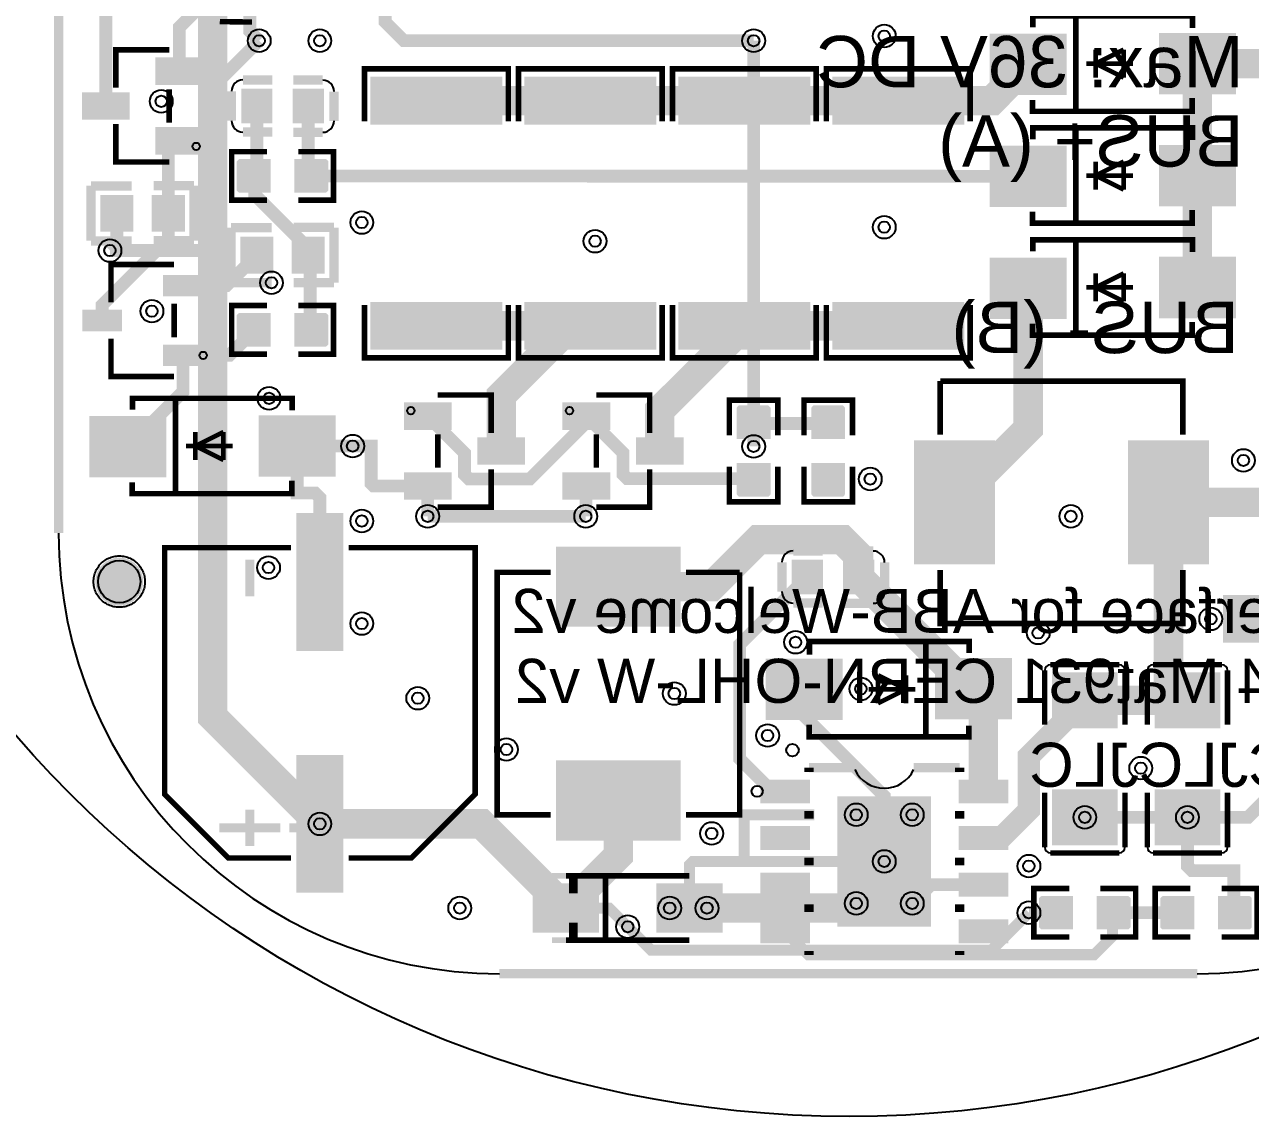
# Model space of a CAD drawing. Header units: millimetres. Extents: x -28.6 to 51.5, y -50.9 to 9.1.
# Drawn here: x -0.93 to 32.45, y -50.89 to -21.15 of the extents above; entities that cross this region are included whole.
import ezdxf

# ---------------------------------------------------------------- set-up
doc = ezdxf.new("R2010")
doc.units = ezdxf.units.MM
for name, color, linetype, true_color in [('BoardOutLine', 7, 'Continuous', 0xff00ff), ('BottomLayer', 7, 'Continuous', 0x0000ff), ('BottomSolderMaskLayer', 7, 'Continuous', 0xaa00ff), ('Document', 7, 'Continuous', 0xffffff), ('Hole', 7, 'Continuous', 0x222222), ('Multi-Layer', 7, 'Continuous', 0xc0c0c0), ('TopLayer', 7, 'Continuous', 0xff0000), ('TopPasteMaskLayer', 7, 'Continuous', 0x808080), ('TopSilkLayer', 7, 'Continuous', 0xffcc00), ('TopSolderMaskLayer', 7, 'Continuous', 0x800080)]:
    doc.layers.add(name, color=color, linetype=linetype, true_color=true_color)
doc.styles.get("Standard").update_dxf_attribs({"font": 'arial.ttf'})

msp = doc.modelspace()

# ---------------------------------------------------------------- hatches: boundary and pattern name
at = {"layer": 'BottomSolderMaskLayer'}
msp.add_hatch(color=256, dxfattribs=at).paths.add_polyline_path([(1.001, -36.322), (1.002, -36.285), (1.005, -36.249), (1.01, -36.213), (1.017, -36.177), (1.025, -36.141), (1.036, -36.106), (1.049, -36.072), (1.064, -36.039), (1.081, -36.006), (1.099, -35.974), (1.119, -35.944), (1.141, -35.915), (1.165, -35.887), (1.19, -35.86), (1.216, -35.835), (1.244, -35.811), (1.274, -35.789), (1.304, -35.768), (1.335, -35.75), (1.368, -35.733), (1.401, -35.718), (1.436, -35.705), (1.47, -35.694), (1.506, -35.684), (1.542, -35.677), (1.578, -35.672), (1.614, -35.669), (1.651, -35.668), (1.688, -35.669), (1.724, -35.672), (1.76, -35.677), (1.796, -35.684), (1.832, -35.694), (1.867, -35.705), (1.901, -35.718), (1.934, -35.733), (1.967, -35.75), (1.998, -35.768), (2.028, -35.789), (2.058, -35.811), (2.086, -35.835), (2.112, -35.86), (2.137, -35.887), (2.161, -35.915), (2.183, -35.944), (2.203, -35.974), (2.221, -36.006), (2.238, -36.039), (2.253, -36.072), (2.266, -36.106), (2.277, -36.141), (2.285, -36.177), (2.292, -36.213), (2.297, -36.249), (2.3, -36.285), (2.301, -36.322), (2.3, -36.359), (2.297, -36.395), (2.292, -36.431), (2.285, -36.467), (2.277, -36.503), (2.266, -36.538), (2.253, -36.572), (2.238, -36.606), (2.221, -36.638), (2.203, -36.67), (2.183, -36.7), (2.161, -36.73), (2.137, -36.758), (2.112, -36.784), (2.086, -36.81), (2.058, -36.833), (2.028, -36.855), (1.998, -36.876), (1.967, -36.894), (1.934, -36.911), (1.901, -36.926), (1.867, -36.939), (1.832, -36.951), (1.796, -36.96), (1.76, -36.967), (1.724, -36.972), (1.688, -36.975), (1.651, -36.976), (1.614, -36.975), (1.578, -36.972), (1.542, -36.967), (1.506, -36.96), (1.47, -36.951), (1.436, -36.939), (1.401, -36.926), (1.368, -36.911), (1.335, -36.894), (1.304, -36.876), (1.274, -36.855), (1.244, -36.833), (1.216, -36.81), (1.19, -36.784), (1.165, -36.758), (1.141, -36.73), (1.119, -36.7), (1.099, -36.67), (1.081, -36.638), (1.064, -36.606), (1.049, -36.572), (1.036, -36.538), (1.025, -36.503), (1.017, -36.467), (1.01, -36.431), (1.005, -36.395), (1.002, -36.359), (1.001, -36.322)])
at = {"layer": 'Document'}
for points in [[(30.844, -22.869), (30.844, -21.581), (30.651, -21.581), (30.651, -22.869)], [(26.27, -22.322), (26.27, -22.128), (27.043, -22.128), (27.043, -22.322)], [(31.134, -22.322), (31.134, -22.128), (30.361, -22.128), (30.361, -22.322)], [(30.844, -25.917), (30.844, -24.629), (30.651, -24.629), (30.651, -25.917)], [(26.27, -25.37), (26.27, -25.176), (27.043, -25.176), (27.043, -25.37)], [(31.134, -25.37), (31.134, -25.176), (30.361, -25.176), (30.361, -25.37)], [(30.844, -28.965), (30.844, -27.677), (30.651, -27.677), (30.651, -28.965)], [(26.27, -28.418), (26.27, -28.224), (27.043, -28.224), (27.043, -28.418)], [(31.134, -28.418), (31.134, -28.224), (30.361, -28.224), (30.361, -28.418)], [(6.333, -33.283), (6.333, -31.995), (6.14, -31.995), (6.14, -33.283)], [(1.759, -32.736), (1.759, -32.542), (2.532, -32.542), (2.532, -32.736)], [(6.623, -32.736), (6.623, -32.542), (5.85, -32.542), (5.85, -32.736)], [(7.237, -35.723), (6.988, -35.723), (6.988, -36.719), (7.237, -36.719)], [(20.464, -38.599), (20.464, -39.887), (20.657, -39.887), (20.657, -38.599)], [(20.174, -39.147), (20.174, -39.34), (20.947, -39.34), (20.947, -39.147)], [(25.038, -39.147), (25.038, -39.34), (24.265, -39.34), (24.265, -39.147)], [(7.237, -43.525), (6.988, -43.525), (6.988, -42.529), (7.237, -42.529)], [(7.942, -43.152), (6.282, -43.152), (6.282, -42.903), (7.942, -42.903)], [(13.894, -44.412), (13.894, -44.812), (14.134, -44.812), (14.134, -44.412)], [(14.194, -44.812), (14.194, -45.612), (14.314, -45.612), (14.314, -44.812)], [(14.014, -45.152), (14.014, -45.272), (14.494, -45.272), (14.494, -45.152)], [(16.974, -45.152), (16.974, -45.272), (16.494, -45.272), (16.494, -45.152)], [(13.894, -46.012), (13.894, -45.612), (14.134, -45.612), (14.134, -46.012)]]:
    msp.add_hatch(color=256, dxfattribs=at).paths.add_polyline_path(points)
at = {"layer": 'TopLayer'}
for points in [[(27.421, -21.424), (27.421, -23.044), (25.375, -23.044), (25.375, -21.424)], [(29.983, -23.026), (29.983, -21.406), (32.029, -21.406), (32.029, -23.026)], [(2.661, -22.068), (3.911, -22.068), (3.911, -22.768), (2.661, -22.768)], [(12.015, -23.864), (8.559, -23.864), (8.559, -22.582), (12.015, -22.582)], [(16.206, -23.864), (12.75, -23.864), (12.75, -22.582), (16.206, -22.582)], [(20.397, -23.864), (16.941, -23.864), (16.941, -22.582), (20.397, -22.582)], [(24.588, -23.864), (21.132, -23.864), (21.132, -22.582), (24.588, -22.582)], [(0.661, -23.018), (1.911, -23.018), (1.911, -23.718), (0.661, -23.718)], [(5.796, -23.818), (4.996, -23.818), (4.996, -22.918), (5.796, -22.918)], [(7.196, -23.818), (6.396, -23.818), (6.396, -22.918), (7.196, -22.918)], [(2.661, -23.968), (3.911, -23.968), (3.911, -24.668), (2.661, -24.668)], [(27.421, -24.472), (27.421, -26.092), (25.375, -26.092), (25.375, -24.472)], [(29.983, -26.074), (29.983, -24.454), (32.029, -24.454), (32.029, -26.074)], [(5.746, -24.841), (5.746, -25.705), (4.94, -25.705), (4.94, -24.841)], [(6.446, -24.841), (6.446, -25.705), (7.253, -25.705), (7.253, -24.841)], [(1.986, -26.739), (1.186, -26.739), (1.186, -25.839), (1.986, -25.839)], [(3.386, -26.739), (2.586, -26.739), (2.586, -25.839), (3.386, -25.839)], [(4.996, -26.982), (5.796, -26.982), (5.796, -27.882), (4.996, -27.882)], [(6.396, -26.982), (7.196, -26.982), (7.196, -27.882), (6.396, -27.882)], [(27.421, -27.52), (27.421, -29.14), (25.375, -29.14), (25.375, -27.52)], [(29.983, -29.122), (29.983, -27.502), (32.029, -27.502), (32.029, -29.122)], [(3.906, -28.526), (3.906, -27.994), (2.869, -27.994), (2.869, -28.526)], [(1.704, -29.476), (1.704, -28.944), (0.666, -28.944), (0.666, -29.476)], [(5.746, -29.032), (5.746, -29.896), (4.94, -29.896), (4.94, -29.032)], [(6.446, -29.032), (6.446, -29.896), (7.253, -29.896), (7.253, -29.032)], [(12.015, -28.714), (8.559, -28.714), (8.559, -29.997), (12.015, -29.997)], [(16.206, -28.714), (12.75, -28.714), (12.75, -29.997), (16.206, -29.997)], [(20.397, -28.714), (16.941, -28.714), (16.941, -29.997), (20.397, -29.997)], [(24.588, -28.714), (21.132, -28.714), (21.132, -29.997), (24.588, -29.997)], [(3.906, -30.426), (3.906, -29.894), (2.869, -29.894), (2.869, -30.426)], [(10.674, -32.166), (9.424, -32.166), (9.424, -31.466), (10.674, -31.466)], [(14.992, -32.166), (13.742, -32.166), (13.742, -31.466), (14.992, -31.466)], [(18.491, -32.416), (19.355, -32.416), (19.355, -31.61), (18.491, -31.61)], [(21.387, -32.416), (20.523, -32.416), (20.523, -31.61), (21.387, -31.61)], [(2.91, -31.838), (2.91, -33.458), (0.864, -33.458), (0.864, -31.838)], [(5.472, -33.44), (5.472, -31.82), (7.518, -31.82), (7.518, -33.44)], [(12.674, -33.116), (11.424, -33.116), (11.424, -32.416), (12.674, -32.416)], [(16.992, -33.116), (15.742, -33.116), (15.742, -32.416), (16.992, -32.416)], [(23.317, -32.503), (25.467, -32.503), (25.467, -35.823), (23.317, -35.823)], [(29.143, -32.503), (31.293, -32.503), (31.293, -35.823), (29.143, -35.823)], [(10.674, -34.066), (9.424, -34.066), (9.424, -33.366), (10.674, -33.366)], [(14.992, -34.066), (13.742, -34.066), (13.742, -33.366), (14.992, -33.366)], [(18.491, -33.116), (19.355, -33.116), (19.355, -33.923), (18.491, -33.923)], [(21.387, -33.116), (20.523, -33.116), (20.523, -33.923), (21.387, -33.923)], [(7.742, -38.134), (6.482, -38.134), (6.482, -34.524), (7.742, -34.524)], [(16.9, -35.382), (16.9, -37.532), (13.58, -37.532), (13.58, -35.382)], [(20.782, -36.645), (19.982, -36.645), (19.982, -35.745), (20.782, -35.745)], [(22.182, -36.645), (21.382, -36.645), (21.382, -35.745), (22.182, -35.745)], [(31.753, -36.734), (34.653, -36.734), (34.653, -37.932), (31.753, -37.932)], [(21.325, -38.442), (21.325, -40.063), (19.279, -40.063), (19.279, -38.442)], [(23.887, -40.044), (23.887, -38.424), (25.933, -38.424), (25.933, -40.044)], [(28.804, -40.298), (27.076, -40.298), (27.076, -38.813), (28.804, -38.813)], [(31.598, -40.298), (29.87, -40.298), (29.87, -38.813), (31.598, -38.813)], [(7.742, -41.114), (6.482, -41.114), (6.482, -44.724), (7.742, -44.724)], [(16.9, -41.208), (16.9, -43.358), (13.58, -43.358), (13.58, -41.208)], [(19.129, -41.737), (20.429, -41.737), (20.429, -42.337), (19.129, -42.337)], [(24.529, -41.737), (25.829, -41.737), (25.829, -42.337), (24.529, -42.337)], [(28.804, -41.998), (27.076, -41.998), (27.076, -43.483), (28.804, -43.483)], [(31.598, -41.998), (29.87, -41.998), (29.87, -43.483), (31.598, -43.483)], [(21.229, -42.192), (23.729, -42.192), (23.729, -45.692), (21.229, -45.692)], [(19.129, -43.007), (20.429, -43.007), (20.429, -43.607), (19.129, -43.607)], [(24.529, -43.007), (25.829, -43.007), (25.829, -43.607), (24.529, -43.607)], [(19.129, -44.277), (20.429, -44.277), (20.429, -44.877), (19.129, -44.877)], [(24.529, -44.277), (25.829, -44.277), (25.829, -44.877), (24.529, -44.877)], [(14.687, -44.564), (14.687, -45.86), (12.929, -45.86), (12.929, -44.564)], [(16.302, -44.564), (16.302, -45.86), (18.059, -45.86), (18.059, -44.564)], [(27.59, -44.907), (27.59, -45.771), (26.784, -45.771), (26.784, -44.907)], [(28.29, -44.907), (28.29, -45.771), (29.097, -45.771), (29.097, -44.907)], [(30.892, -44.907), (30.892, -45.771), (30.086, -45.771), (30.086, -44.907)], [(31.592, -44.907), (31.592, -45.771), (32.399, -45.771), (32.399, -44.907)], [(19.129, -45.547), (20.429, -45.547), (20.429, -46.147), (19.129, -46.147)], [(24.529, -45.547), (25.829, -45.547), (25.829, -46.147), (24.529, -46.147)]]:
    msp.add_hatch(color=256, dxfattribs=at).paths.add_polyline_path(points)
at = {"layer": 'TopPasteMaskLayer'}
for points in [[(27.421, -21.424), (27.421, -23.044), (25.375, -23.044), (25.375, -21.424)], [(29.983, -23.026), (29.983, -21.406), (32.029, -21.406), (32.029, -23.026)], [(2.661, -22.068), (3.911, -22.068), (3.911, -22.768), (2.661, -22.768)], [(11.915, -23.864), (10.975, -23.864), (10.875, -23.764), (10.875, -23.528), (10.775, -23.428), (9.799, -23.428), (9.699, -23.528), (9.699, -23.764), (9.599, -23.864), (8.659, -23.864), (8.559, -23.764), (8.559, -22.682), (8.659, -22.582), (11.915, -22.582), (12.015, -22.682), (12.015, -23.764)], [(16.106, -23.864), (15.166, -23.864), (15.066, -23.764), (15.066, -23.528), (14.966, -23.428), (13.991, -23.428), (13.891, -23.528), (13.891, -23.764), (13.791, -23.864), (12.85, -23.864), (12.75, -23.764), (12.75, -22.682), (12.85, -22.582), (16.106, -22.582), (16.206, -22.682), (16.206, -23.764)], [(20.297, -23.864), (19.357, -23.864), (19.257, -23.764), (19.257, -23.528), (19.157, -23.428), (18.182, -23.428), (18.082, -23.528), (18.082, -23.764), (17.982, -23.864), (17.041, -23.864), (16.941, -23.764), (16.941, -22.682), (17.041, -22.582), (20.297, -22.582), (20.397, -22.682), (20.397, -23.764)], [(24.488, -23.864), (23.548, -23.864), (23.448, -23.764), (23.448, -23.528), (23.348, -23.428), (22.373, -23.428), (22.273, -23.528), (22.273, -23.764), (22.173, -23.864), (21.232, -23.864), (21.132, -23.764), (21.132, -22.682), (21.232, -22.582), (24.488, -22.582), (24.588, -22.682), (24.588, -23.764)], [(0.661, -23.018), (1.911, -23.018), (1.911, -23.718), (0.661, -23.718)], [(5.796, -23.818), (4.996, -23.818), (4.996, -22.918), (5.796, -22.918)], [(7.196, -23.818), (6.396, -23.818), (6.396, -22.918), (7.196, -22.918)], [(2.661, -23.968), (3.911, -23.968), (3.911, -24.668), (2.661, -24.668)], [(27.421, -24.472), (27.421, -26.092), (25.375, -26.092), (25.375, -24.472)], [(29.983, -26.074), (29.983, -24.454), (32.029, -24.454), (32.029, -26.074)], [(4.901, -25.723), (5.701, -25.723), (5.751, -25.673), (5.751, -25.445), (5.381, -25.445), (5.381, -25.115), (5.751, -25.115), (5.751, -24.873), (5.701, -24.823), (4.901, -24.823), (4.851, -24.873), (4.851, -25.673)], [(6.451, -25.673), (6.451, -25.445), (6.831, -25.445), (6.831, -25.115), (6.451, -25.115), (6.451, -24.873), (6.501, -24.823), (7.291, -24.823), (7.341, -24.873), (7.341, -25.673), (7.291, -25.723), (6.501, -25.723)], [(1.986, -26.739), (1.186, -26.739), (1.186, -25.839), (1.986, -25.839)], [(3.386, -26.739), (2.586, -26.739), (2.586, -25.839), (3.386, -25.839)], [(4.996, -26.982), (5.796, -26.982), (5.796, -27.882), (4.996, -27.882)], [(6.396, -26.982), (7.196, -26.982), (7.196, -27.882), (6.396, -27.882)], [(27.421, -27.52), (27.421, -29.14), (25.375, -29.14), (25.375, -27.52)], [(29.983, -29.122), (29.983, -27.502), (32.029, -27.502), (32.029, -29.122)], [(3.906, -28.526), (3.906, -27.994), (2.869, -27.994), (2.869, -28.526)], [(1.704, -29.476), (1.704, -28.944), (0.666, -28.944), (0.666, -29.476)], [(4.901, -29.914), (5.701, -29.914), (5.751, -29.864), (5.751, -29.636), (5.381, -29.636), (5.381, -29.306), (5.751, -29.306), (5.751, -29.064), (5.701, -29.014), (4.901, -29.014), (4.851, -29.064), (4.851, -29.864)], [(6.451, -29.864), (6.451, -29.636), (6.831, -29.636), (6.831, -29.306), (6.451, -29.306), (6.451, -29.064), (6.501, -29.014), (7.291, -29.014), (7.341, -29.064), (7.341, -29.864), (7.291, -29.914), (6.501, -29.914)], [(11.915, -28.714), (10.975, -28.714), (10.875, -28.814), (10.875, -29.05), (10.775, -29.15), (9.799, -29.15), (9.699, -29.05), (9.699, -28.814), (9.599, -28.714), (8.659, -28.714), (8.559, -28.814), (8.559, -29.897), (8.659, -29.997), (11.915, -29.997), (12.015, -29.897), (12.015, -28.814)], [(16.106, -28.714), (15.166, -28.714), (15.066, -28.814), (15.066, -29.05), (14.966, -29.15), (13.991, -29.15), (13.891, -29.05), (13.891, -28.814), (13.791, -28.714), (12.85, -28.714), (12.75, -28.814), (12.75, -29.897), (12.85, -29.997), (16.106, -29.997), (16.206, -29.897), (16.206, -28.814)], [(20.297, -28.714), (19.357, -28.714), (19.257, -28.814), (19.257, -29.05), (19.157, -29.15), (18.182, -29.15), (18.082, -29.05), (18.082, -28.814), (17.982, -28.714), (17.041, -28.714), (16.941, -28.814), (16.941, -29.897), (17.041, -29.997), (20.297, -29.997), (20.397, -29.897), (20.397, -28.814)], [(24.488, -28.714), (23.548, -28.714), (23.448, -28.814), (23.448, -29.05), (23.348, -29.15), (22.373, -29.15), (22.273, -29.05), (22.273, -28.814), (22.173, -28.714), (21.232, -28.714), (21.132, -28.814), (21.132, -29.897), (21.232, -29.997), (24.488, -29.997), (24.588, -29.897), (24.588, -28.814)], [(3.906, -30.426), (3.906, -29.894), (2.869, -29.894), (2.869, -30.426)], [(10.674, -32.166), (9.424, -32.166), (9.424, -31.466), (10.674, -31.466)], [(14.992, -32.166), (13.742, -32.166), (13.742, -31.466), (14.992, -31.466)], [(19.323, -32.411), (19.095, -32.411), (19.095, -32.031), (18.765, -32.031), (18.765, -32.411), (18.523, -32.411), (18.473, -32.361), (18.473, -31.571), (18.523, -31.521), (19.323, -31.521), (19.373, -31.571), (19.373, -32.361)], [(20.505, -31.571), (20.505, -32.371), (20.555, -32.421), (20.783, -32.421), (20.783, -32.051), (21.113, -32.051), (21.113, -32.421), (21.355, -32.421), (21.405, -32.371), (21.405, -31.571), (21.355, -31.521), (20.555, -31.521)], [(2.91, -31.838), (2.91, -33.458), (0.864, -33.458), (0.864, -31.838)], [(5.472, -33.44), (5.472, -31.82), (7.518, -31.82), (7.518, -33.44)], [(12.674, -33.116), (11.424, -33.116), (11.424, -32.416), (12.674, -32.416)], [(16.992, -33.116), (15.742, -33.116), (15.742, -32.416), (16.992, -32.416)], [(23.317, -32.503), (25.467, -32.503), (25.467, -35.823), (23.317, -35.823)], [(29.143, -32.503), (31.293, -32.503), (31.293, -35.823), (29.143, -35.823)], [(10.674, -34.066), (9.424, -34.066), (9.424, -33.366), (10.674, -33.366)], [(14.992, -34.066), (13.742, -34.066), (13.742, -33.366), (14.992, -33.366)], [(19.373, -33.961), (19.373, -33.161), (19.323, -33.111), (19.095, -33.111), (19.095, -33.481), (18.765, -33.481), (18.765, -33.111), (18.523, -33.111), (18.473, -33.161), (18.473, -33.961), (18.523, -34.011), (19.323, -34.011)], [(20.555, -33.121), (20.783, -33.121), (20.783, -33.501), (21.113, -33.501), (21.113, -33.121), (21.355, -33.121), (21.405, -33.171), (21.405, -33.961), (21.355, -34.011), (20.555, -34.011), (20.505, -33.961), (20.505, -33.171)], [(7.742, -38.134), (6.482, -38.134), (6.482, -34.524), (7.742, -34.524)], [(16.9, -35.382), (16.9, -37.532), (13.58, -37.532), (13.58, -35.382)], [(20.782, -36.645), (19.982, -36.645), (19.982, -35.745), (20.782, -35.745)], [(22.182, -36.645), (21.382, -36.645), (21.382, -35.745), (22.182, -35.745)], [(31.753, -36.734), (34.653, -36.734), (34.653, -37.932), (31.753, -37.932)], [(21.325, -38.442), (21.325, -40.063), (19.279, -40.063), (19.279, -38.442)], [(23.887, -40.044), (23.887, -38.424), (25.933, -38.424), (25.933, -40.044)], [(28.704, -40.298), (28.334, -40.298), (28.234, -40.198), (28.234, -39.893), (28.134, -39.793), (27.746, -39.793), (27.646, -39.893), (27.646, -40.198), (27.546, -40.298), (27.176, -40.298), (27.076, -40.198), (27.076, -38.913), (27.176, -38.813), (28.704, -38.813), (28.804, -38.913), (28.804, -40.198)], [(31.498, -40.298), (31.128, -40.298), (31.028, -40.198), (31.028, -39.893), (30.928, -39.793), (30.54, -39.793), (30.44, -39.893), (30.44, -40.198), (30.34, -40.298), (29.97, -40.298), (29.87, -40.198), (29.87, -38.913), (29.97, -38.813), (31.498, -38.813), (31.598, -38.913), (31.598, -40.198)], [(7.742, -41.114), (6.482, -41.114), (6.482, -44.724), (7.742, -44.724)], [(16.9, -41.208), (16.9, -43.358), (13.58, -43.358), (13.58, -41.208)], [(19.129, -41.737), (20.429, -41.737), (20.429, -42.337), (19.129, -42.337)], [(24.529, -41.737), (25.829, -41.737), (25.829, -42.337), (24.529, -42.337)], [(28.704, -41.998), (28.334, -41.998), (28.234, -42.098), (28.234, -42.403), (28.134, -42.503), (27.746, -42.503), (27.646, -42.403), (27.646, -42.098), (27.546, -41.998), (27.176, -41.998), (27.076, -42.098), (27.076, -43.383), (27.176, -43.483), (28.704, -43.483), (28.804, -43.383), (28.804, -42.098)], [(31.498, -41.998), (31.128, -41.998), (31.028, -42.098), (31.028, -42.403), (30.928, -42.503), (30.54, -42.503), (30.44, -42.403), (30.44, -42.098), (30.34, -41.998), (29.97, -41.998), (29.87, -42.098), (29.87, -43.383), (29.97, -43.483), (31.498, -43.483), (31.598, -43.383), (31.598, -42.098)], [(21.229, -42.192), (23.729, -42.192), (23.729, -45.692), (21.229, -45.692)], [(19.129, -43.007), (20.429, -43.007), (20.429, -43.607), (19.129, -43.607)], [(24.529, -43.007), (25.829, -43.007), (25.829, -43.607), (24.529, -43.607)], [(19.129, -44.277), (20.429, -44.277), (20.429, -44.877), (19.129, -44.877)], [(24.529, -44.277), (25.829, -44.277), (25.829, -44.877), (24.529, -44.877)], [(14.687, -44.564), (14.687, -45.86), (12.929, -45.86), (12.929, -44.564)], [(16.302, -44.564), (16.302, -45.86), (18.059, -45.86), (18.059, -44.564)], [(26.745, -45.789), (27.545, -45.789), (27.595, -45.739), (27.595, -45.511), (27.225, -45.511), (27.225, -45.181), (27.595, -45.181), (27.595, -44.939), (27.545, -44.889), (26.745, -44.889), (26.695, -44.939), (26.695, -45.739)], [(28.295, -45.739), (28.295, -45.511), (28.675, -45.511), (28.675, -45.181), (28.295, -45.181), (28.295, -44.939), (28.345, -44.889), (29.135, -44.889), (29.185, -44.939), (29.185, -45.739), (29.135, -45.789), (28.345, -45.789)], [(30.047, -45.789), (30.847, -45.789), (30.897, -45.739), (30.897, -45.511), (30.527, -45.511), (30.527, -45.181), (30.897, -45.181), (30.897, -44.939), (30.847, -44.889), (30.047, -44.889), (29.997, -44.939), (29.997, -45.739)], [(31.597, -45.739), (31.597, -45.511), (31.977, -45.511), (31.977, -45.181), (31.597, -45.181), (31.597, -44.939), (31.647, -44.889), (32.437, -44.889), (32.487, -44.939), (32.487, -45.739), (32.437, -45.789), (31.647, -45.789)], [(19.129, -45.547), (20.429, -45.547), (20.429, -46.147), (19.129, -46.147)], [(24.529, -45.547), (25.829, -45.547), (25.829, -46.147), (24.529, -46.147)]]:
    msp.add_hatch(color=256, dxfattribs=at).paths.add_polyline_path(points)
at = {"layer": 'TopSilkLayer'}
for points in [[(5.328, -35.723), (5.079, -35.723), (5.079, -36.719), (5.328, -36.719)], [(5.328, -43.525), (5.079, -43.525), (5.079, -42.529), (5.328, -42.529)], [(6.033, -43.152), (4.373, -43.152), (4.373, -42.903), (6.033, -42.903)], [(13.894, -44.26), (13.894, -44.412), (13.437, -44.412), (13.437, -44.26)], [(13.894, -46.164), (13.894, -46.012), (13.437, -46.012), (13.437, -46.164)]]:
    msp.add_hatch(color=256, dxfattribs=at).paths.add_polyline_path(points)
at = {"layer": 'TopSolderMaskLayer'}
for points in [[(27.447, -21.399), (27.447, -23.07), (25.349, -23.07), (25.349, -21.399)], [(29.957, -23.051), (29.957, -21.38), (32.055, -21.38), (32.055, -23.051)], [(2.636, -22.043), (3.936, -22.043), (3.936, -22.793), (2.636, -22.793)], [(12.083, -23.873), (8.491, -23.873), (8.491, -22.572), (12.083, -22.572)], [(16.274, -23.873), (12.682, -23.873), (12.682, -22.572), (16.274, -22.572)], [(20.465, -23.873), (16.873, -23.873), (16.873, -22.572), (20.465, -22.572)], [(24.656, -23.873), (21.064, -23.873), (21.064, -22.572), (24.656, -22.572)], [(0.636, -22.993), (1.936, -22.993), (1.936, -23.743), (0.636, -23.743)], [(5.821, -23.843), (4.971, -23.843), (4.971, -22.893), (5.821, -22.893)], [(7.221, -23.843), (6.371, -23.843), (6.371, -22.893), (7.221, -22.893)], [(2.636, -23.943), (3.936, -23.943), (3.936, -24.693), (2.636, -24.693)], [(27.447, -24.447), (27.447, -26.118), (25.349, -26.118), (25.349, -24.447)], [(29.957, -26.099), (29.957, -24.428), (32.055, -24.428), (32.055, -26.099)], [(5.771, -24.816), (5.771, -25.73), (4.914, -25.73), (4.914, -24.816)], [(6.421, -24.816), (6.421, -25.73), (7.278, -25.73), (7.278, -24.816)], [(2.037, -26.79), (1.135, -26.79), (1.135, -25.788), (2.037, -25.788)], [(3.437, -26.79), (2.535, -26.79), (2.535, -25.788), (3.437, -25.788)], [(4.945, -26.931), (5.847, -26.931), (5.847, -27.933), (4.945, -27.933)], [(6.345, -26.931), (7.247, -26.931), (7.247, -27.933), (6.345, -27.933)], [(27.447, -27.495), (27.447, -29.166), (25.349, -29.166), (25.349, -27.495)], [(29.957, -29.147), (29.957, -27.476), (32.055, -27.476), (32.055, -29.147)], [(3.931, -28.551), (3.931, -27.969), (2.843, -27.969), (2.843, -28.551)], [(12.083, -28.705), (8.491, -28.705), (8.491, -30.006), (12.083, -30.006)], [(16.274, -28.705), (12.682, -28.705), (12.682, -30.006), (16.274, -30.006)], [(20.465, -28.705), (16.873, -28.705), (16.873, -30.006), (20.465, -30.006)], [(24.656, -28.705), (21.064, -28.705), (21.064, -30.006), (24.656, -30.006)], [(1.729, -29.501), (1.729, -28.919), (0.641, -28.919), (0.641, -29.501)], [(5.771, -29.007), (5.771, -29.921), (4.914, -29.921), (4.914, -29.007)], [(6.421, -29.007), (6.421, -29.921), (7.278, -29.921), (7.278, -29.007)], [(3.931, -30.451), (3.931, -29.869), (2.843, -29.869), (2.843, -30.451)], [(10.699, -32.192), (9.399, -32.192), (9.399, -31.441), (10.699, -31.441)], [(15.017, -32.192), (13.717, -32.192), (13.717, -31.441), (15.017, -31.441)], [(18.464, -32.44), (19.382, -32.44), (19.382, -31.586), (18.464, -31.586)], [(21.414, -32.44), (20.496, -32.44), (20.496, -31.586), (21.414, -31.586)], [(2.936, -31.813), (2.936, -33.484), (0.838, -33.484), (0.838, -31.813)], [(5.446, -33.465), (5.446, -31.794), (7.544, -31.794), (7.544, -33.465)], [(12.699, -33.141), (11.399, -33.141), (11.399, -32.391), (12.699, -32.391)], [(17.017, -33.141), (15.717, -33.141), (15.717, -32.391), (17.017, -32.391)], [(23.292, -32.478), (25.493, -32.478), (25.493, -35.848), (23.292, -35.848)], [(29.118, -32.478), (31.318, -32.478), (31.318, -35.848), (29.118, -35.848)], [(10.699, -34.091), (9.399, -34.091), (9.399, -33.341), (10.699, -33.341)], [(15.017, -34.091), (13.717, -34.091), (13.717, -33.341), (15.017, -33.341)], [(18.464, -33.092), (19.382, -33.092), (19.382, -33.946), (18.464, -33.946)], [(21.414, -33.092), (20.496, -33.092), (20.496, -33.946), (21.414, -33.946)], [(7.751, -38.207), (6.473, -38.207), (6.473, -34.451), (7.751, -34.451)], [(16.939, -35.366), (16.939, -37.549), (13.541, -37.549), (13.541, -35.366)], [(1.001, -36.322), (1.002, -36.285), (1.005, -36.249), (1.01, -36.213), (1.017, -36.177), (1.025, -36.141), (1.036, -36.106), (1.049, -36.072), (1.064, -36.039), (1.081, -36.006), (1.099, -35.974), (1.119, -35.944), (1.141, -35.915), (1.165, -35.887), (1.19, -35.86), (1.216, -35.835), (1.244, -35.811), (1.274, -35.789), (1.304, -35.768), (1.335, -35.75), (1.368, -35.733), (1.401, -35.718), (1.436, -35.705), (1.47, -35.694), (1.506, -35.684), (1.542, -35.677), (1.578, -35.672), (1.614, -35.669), (1.651, -35.668), (1.688, -35.669), (1.724, -35.672), (1.76, -35.677), (1.796, -35.684), (1.832, -35.694), (1.867, -35.705), (1.901, -35.718), (1.934, -35.733), (1.967, -35.75), (1.998, -35.768), (2.028, -35.789), (2.058, -35.811), (2.086, -35.835), (2.112, -35.86), (2.137, -35.887), (2.161, -35.915), (2.183, -35.944), (2.203, -35.974), (2.221, -36.006), (2.238, -36.039), (2.253, -36.072), (2.266, -36.106), (2.277, -36.141), (2.285, -36.177), (2.292, -36.213), (2.297, -36.249), (2.3, -36.285), (2.301, -36.322), (2.3, -36.359), (2.297, -36.395), (2.292, -36.431), (2.285, -36.467), (2.277, -36.503), (2.266, -36.538), (2.253, -36.572), (2.238, -36.606), (2.221, -36.638), (2.203, -36.67), (2.183, -36.7), (2.161, -36.73), (2.137, -36.758), (2.112, -36.784), (2.086, -36.81), (2.058, -36.833), (2.028, -36.855), (1.998, -36.876), (1.967, -36.894), (1.934, -36.911), (1.901, -36.926), (1.867, -36.939), (1.832, -36.951), (1.796, -36.96), (1.76, -36.967), (1.724, -36.972), (1.688, -36.975), (1.651, -36.976), (1.614, -36.975), (1.578, -36.972), (1.542, -36.967), (1.506, -36.96), (1.47, -36.951), (1.436, -36.939), (1.401, -36.926), (1.368, -36.911), (1.335, -36.894), (1.304, -36.876), (1.274, -36.855), (1.244, -36.833), (1.216, -36.81), (1.19, -36.784), (1.165, -36.758), (1.141, -36.73), (1.119, -36.7), (1.099, -36.67), (1.081, -36.638), (1.064, -36.606), (1.049, -36.572), (1.036, -36.538), (1.025, -36.503), (1.017, -36.467), (1.01, -36.431), (1.005, -36.395), (1.002, -36.359), (1.001, -36.322)], [(20.807, -36.67), (19.957, -36.67), (19.957, -35.72), (20.807, -35.72)], [(22.207, -36.67), (21.357, -36.67), (21.357, -35.72), (22.207, -35.72)], [(31.702, -36.683), (34.704, -36.683), (34.704, -37.983), (31.702, -37.983)], [(21.351, -38.417), (21.351, -40.088), (19.253, -40.088), (19.253, -38.417)], [(23.861, -40.069), (23.861, -38.398), (25.959, -38.398), (25.959, -40.069)], [(28.834, -40.32), (27.046, -40.32), (27.046, -38.791), (28.834, -38.791)], [(31.628, -40.32), (29.84, -40.32), (29.84, -38.791), (31.628, -38.791)], [(7.751, -41.041), (6.473, -41.041), (6.473, -44.797), (7.751, -44.797)], [(16.939, -41.192), (16.939, -43.374), (13.541, -43.374), (13.541, -41.192)], [(19.104, -41.712), (20.455, -41.712), (20.455, -42.362), (19.104, -42.362)], [(24.504, -41.712), (25.854, -41.712), (25.854, -42.362), (24.504, -42.362)], [(28.834, -41.976), (27.046, -41.976), (27.046, -43.505), (28.834, -43.505)], [(31.628, -41.976), (29.84, -41.976), (29.84, -43.505), (31.628, -43.505)], [(21.204, -42.167), (23.754, -42.167), (23.754, -45.717), (21.204, -45.717)], [(19.104, -42.982), (20.455, -42.982), (20.455, -43.632), (19.104, -43.632)], [(24.504, -42.982), (25.854, -42.982), (25.854, -43.632), (24.504, -43.632)], [(19.104, -44.252), (20.455, -44.252), (20.455, -44.902), (19.104, -44.902)], [(24.504, -44.252), (25.854, -44.252), (25.854, -44.902), (24.504, -44.902)], [(14.712, -44.539), (14.712, -45.885), (12.904, -45.885), (12.904, -44.539)], [(16.276, -44.539), (16.276, -45.885), (18.084, -45.885), (18.084, -44.539)], [(27.615, -44.882), (27.615, -45.796), (26.758, -45.796), (26.758, -44.882)], [(28.265, -44.882), (28.265, -45.796), (29.122, -45.796), (29.122, -44.882)], [(30.917, -44.882), (30.917, -45.796), (30.06, -45.796), (30.06, -44.882)], [(31.567, -44.882), (31.567, -45.796), (32.424, -45.796), (32.424, -44.882)], [(19.104, -45.522), (20.455, -45.522), (20.455, -46.172), (19.104, -46.172)], [(24.504, -45.522), (25.854, -45.522), (25.854, -46.172), (24.504, -46.172)]]:
    msp.add_hatch(color=256, dxfattribs=at).paths.add_polyline_path(points)

# ---------------------------------------------------------------- linework, layer by layer
at = {"layer": 'BoardOutLine', "const_width": 0.254}
for points in [[(0, -35.001), (0, -4.953)], [(31, -47), (12, -47)]]:
    msp.add_lwpolyline(points, dxfattribs=at)
at = {"layer": 'BoardOutLine'}
for centre, start, end in [((12, -35), 180, 270), ((31, -35), 270, 0)]:
    msp.add_arc(centre, 12, start, end, dxfattribs=at)
at = {"layer": 'BottomLayer'}
for points, const_width in [([(7.112, -42.918), (4.191, -39.997), (4.191, -13.208), (8.636, -8.763), (8.636, -4.409), (9.906, -3.139)], 0.8), ([(5.461, -21.59), (5.207, -21.336), (5.207, -13.716), (6.35, -12.573), (10.795, -12.573)], 0.35), ([(18.923, -32.639), (18.923, -21.59)], 0.35), ([(4.191, -27.468), (4.028, -27.305), (1.397, -27.305)], 0.35), ([(16.637, -45.212), (23.114, -45.212), (23.241, -45.085)], 0.8), ([(26.416, -45.339), (25.4, -46.355), (16.129, -46.355), (15.494, -45.72)], 0.3)]:
    msp.add_lwpolyline(points, dxfattribs=dict(at, const_width=const_width))
msp.add_lwpolyline([(0.951, -36.322), (0.952, -36.284), (0.955, -36.246), (0.96, -36.209), (0.967, -36.172), (0.976, -36.135), (0.988, -36.099), (1.001, -36.063), (1.016, -36.028), (1.033, -35.994), (1.051, -35.961), (1.072, -35.929), (1.094, -35.898), (1.117, -35.869), (1.143, -35.841), (1.17, -35.814), (1.198, -35.789), (1.227, -35.765), (1.258, -35.743), (1.29, -35.722), (1.323, -35.704), (1.357, -35.687), (1.392, -35.672), (1.427, -35.659), (1.464, -35.648), (1.5, -35.638), (1.538, -35.631), (1.575, -35.626), (1.613, -35.623), (1.651, -35.622), (1.689, -35.623), (1.727, -35.626), (1.764, -35.631), (1.801, -35.638), (1.838, -35.648), (1.874, -35.659), (1.91, -35.672), (1.945, -35.687), (1.979, -35.704), (2.012, -35.722), (2.044, -35.743), (2.075, -35.765), (2.104, -35.789), (2.132, -35.814), (2.159, -35.841), (2.184, -35.869), (2.208, -35.898), (2.23, -35.929), (2.251, -35.961), (2.269, -35.994), (2.286, -36.028), (2.301, -36.063), (2.314, -36.099), (2.325, -36.135), (2.335, -36.172), (2.342, -36.209), (2.347, -36.246), (2.35, -36.284), (2.351, -36.322), (2.35, -36.36), (2.347, -36.398), (2.342, -36.435), (2.335, -36.473), (2.325, -36.509), (2.314, -36.546), (2.301, -36.581), (2.286, -36.616), (2.269, -36.65), (2.251, -36.683), (2.23, -36.715), (2.208, -36.746), (2.184, -36.775), (2.159, -36.803), (2.132, -36.83), (2.104, -36.856), (2.075, -36.879), (2.044, -36.901), (2.012, -36.922), (1.979, -36.941), (1.945, -36.957), (1.91, -36.972), (1.874, -36.985), (1.838, -36.997), (1.801, -37.006), (1.764, -37.013), (1.727, -37.018), (1.689, -37.021), (1.651, -37.022), (1.613, -37.021), (1.575, -37.018), (1.538, -37.013), (1.5, -37.006), (1.464, -36.997), (1.427, -36.985), (1.392, -36.972), (1.357, -36.957), (1.323, -36.941), (1.29, -36.922), (1.258, -36.901), (1.227, -36.879), (1.198, -36.856), (1.17, -36.83), (1.143, -36.803), (1.117, -36.775), (1.094, -36.746), (1.072, -36.715), (1.051, -36.683), (1.033, -36.65), (1.016, -36.616), (1.001, -36.581), (0.988, -36.546), (0.976, -36.509), (0.967, -36.473), (0.96, -36.435), (0.955, -36.398), (0.952, -36.36), (0.951, -36.322)], close=True, dxfattribs=at)
at = {"layer": 'Document'}
for centre, radius in [((21.524, -20.889), 30), ((3.746, -24.468), 0.1), ((3.936, -30.16), 0.1), ((9.589, -31.666), 0.1), ((13.907, -31.666), 0.1), ((19.019, -42.032), 0.15)]:
    msp.add_circle(centre, radius, dxfattribs=at)
at = {"layer": 'Hole'}
for centre in [(22.479, -21.463), (5.461, -21.59), (7.112, -21.59), (18.923, -21.59), (2.794, -23.241), (8.255, -26.543), (22.479, -26.67), (14.605, -27.051), (1.397, -27.305), (5.796, -28.182), (2.54, -28.956), (5.729, -31.33), (8.006, -32.63), (18.923, -32.639), (32.258, -33.02), (22.098, -33.528), (8.255, -34.671), (10.048, -34.544), (14.351, -34.544), (27.559, -34.544), (5.715, -35.941), (8.255, -37.465), (31.369, -37.338), (26.67, -37.719), (20.066, -37.973), (9.779, -39.497), (16.764, -39.37), (21.844, -39.243), (19.304, -40.513), (12.192, -40.894), (29.464, -41.402), (21.717, -42.672), (23.241, -42.672), (27.94, -42.741), (30.734, -42.741), (7.112, -42.919), (17.78, -43.18), (22.479, -43.942), (26.416, -44.069), (10.922, -45.212), (16.637, -45.212), (17.653, -45.212), (21.717, -45.085), (23.241, -45.085), (26.416, -45.339), (15.494, -45.72)]:
    msp.add_circle(centre, 0.155, dxfattribs=at)
at = {"layer": 'Multi-Layer'}
for centre, radius in [((5.461, -21.59), 0.31), ((7.112, -21.59), 0.31), ((18.923, -21.59), 0.31), ((22.479, -21.463), 0.31), ((2.794, -23.241), 0.31), ((8.255, -26.543), 0.31), ((22.479, -26.67), 0.31), ((1.397, -27.305), 0.31), ((14.605, -27.051), 0.31), ((5.796, -28.182), 0.31), ((2.54, -28.956), 0.31), ((5.729, -31.33), 0.31), ((8.006, -32.63), 0.31), ((18.923, -32.639), 0.31), ((32.258, -33.02), 0.31), ((22.098, -33.528), 0.31), ((8.255, -34.671), 0.31), ((10.048, -34.544), 0.31), ((14.351, -34.544), 0.31), ((27.559, -34.544), 0.31), ((5.715, -35.941), 0.31), ((1.651, -36.322), 0.576), ((31.369, -37.338), 0.31), ((8.255, -37.465), 0.31), ((20.066, -37.973), 0.31), ((26.67, -37.719), 0.31), ((21.844, -39.243), 0.31), ((9.779, -39.497), 0.31), ((16.764, -39.37), 0.31), ((19.304, -40.513), 0.31), ((12.192, -40.894), 0.31), ((29.464, -41.402), 0.31), ((21.717, -42.672), 0.31), ((23.241, -42.672), 0.31), ((7.112, -42.919), 0.31), ((27.94, -42.741), 0.31), ((30.734, -42.741), 0.31), ((17.78, -43.18), 0.31), ((22.479, -43.942), 0.31), ((26.416, -44.069), 0.31), ((10.922, -45.212), 0.31), ((16.637, -45.212), 0.31), ((17.653, -45.212), 0.31), ((21.717, -45.085), 0.31), ((23.241, -45.085), 0.31), ((26.416, -45.339), 0.31), ((15.494, -45.72), 0.31)]:
    msp.add_circle(centre, radius, dxfattribs=at)
at = {"layer": 'TopLayer'}
for points, const_width in [([(1.286, -23.368), (1.286, -19.034), (3.553, -16.767), (4.789, -16.767)], 0.35), ([(18.923, -21.59), (9.398, -21.59), (8.89, -21.082), (8.89, -18.923), (9.271, -18.542), (9.643, -18.542)], 0.35), ([(31.006, -22.216), (32.984, -22.216), (35.261, -19.939)], 0.8), ([(3.286, -22.418), (3.286, -21.225), (4.191, -20.32), (4.868, -20.32)], 0.35), ([(3.286, -24.318), (4.003, -24.318), (4.318, -24.003), (4.318, -22.733), (5.461, -21.59)], 0.35), ([(22.86, -23.223), (25.41, -23.223), (26.398, -22.234)], 0.8), ([(31.006, -28.312), (31.006, -22.216)], 0.8), ([(10.287, -23.223), (22.86, -23.223)], 0.8), ([(5.343, -25.273), (5.396, -25.22), (5.396, -23.368)], 0.35), ([(6.849, -25.273), (6.796, -25.22), (6.796, -23.368)], 0.35), ([(2.986, -26.289), (2.986, -24.618), (3.286, -24.318)], 0.35), ([(5.342, -25.273), (5.342, -25.789), (6.797, -27.244), (6.797, -27.432)], 0.35), ([(26.398, -25.283), (6.85, -25.273)], 0.35), ([(1.185, -29.21), (1.185, -28.787), (2.986, -26.986), (2.986, -26.289)], 0.35), ([(1.397, -27.305), (1.586, -27.116), (1.586, -26.289)], 0.35), ([(3.387, -28.26), (4.568, -28.26), (5.396, -27.432)], 0.35), ([(6.796, -27.432), (6.849, -27.485), (6.849, -29.464)], 0.35), ([(24.392, -34.163), (26.398, -32.157), (26.398, -28.33)], 0.8), ([(10.287, -29.355), (14.478, -29.355)], 0.8), ([(12.05, -32.766), (12.05, -31.257), (13.952, -29.355), (14.478, -29.355)], 0.8), ([(16.367, -32.766), (16.367, -31.657), (18.669, -29.355)], 0.8), ([(18.669, -29.355), (22.86, -29.355)], 0.8), ([(5.343, -29.464), (4.647, -30.16), (3.387, -30.16)], 0.35), ([(1.887, -32.648), (3.387, -31.148), (3.387, -30.16)], 0.35), ([(10.049, -31.816), (11.049, -32.816), (11.049, -33.401), (11.176, -33.528), (12.827, -33.528), (14.367, -31.988), (14.367, -31.816)], 0.35), ([(14.367, -31.816), (15.367, -32.816), (15.367, -33.401), (15.485, -33.519), (18.923, -33.519)], 0.35), ([(18.923, -32.013), (20.955, -32.013)], 0.35), ([(18.923, -32.013), (18.923, -32.639)], 0.35), ([(6.495, -32.63), (6.495, -33.909), (6.985, -33.909), (7.112, -34.036), (7.112, -36.329)], 0.35), ([(6.495, -32.63), (8.006, -32.63)], 0.35), ([(8.006, -32.63), (8.509, -32.63), (8.509, -33.655), (8.57, -33.716), (10.049, -33.716)], 0.35), ([(10.048, -33.716), (10.048, -34.544)], 0.35), ([(14.351, -34.544), (14.351, -34.544), (14.366, -33.716)], 0.35), ([(30.218, -34.163), (30.218, -39.039), (30.734, -39.555)], 0.8), ([(30.218, -34.163), (37.023, -34.163), (40.203, -37.343)], 0.8), ([(10.048, -34.544), (10.048, -34.544), (14.351, -34.544)], 0.35), ([(15.24, -36.457), (17.772, -36.457), (19.05, -35.179), (21.336, -35.179), (21.783, -35.626), (21.783, -36.195)], 0.8), ([(19.779, -42.037), (19.431, -42.037), (18.542, -41.148), (18.542, -38.034), (20.381, -36.195)], 0.35), ([(21.782, -36.195), (24.821, -39.234), (24.91, -39.234)], 0.8), ([(30.734, -42.741), (32.385, -42.741), (33.203, -41.923), (33.203, -37.333)], 0.35), ([(24.91, -39.234), (25.179, -39.503), (25.179, -42.037)], 0.8), ([(22.479, -43.942), (22.479, -42.164), (20.302, -39.987), (20.302, -39.253)], 0.35), ([(25.179, -43.307), (25.654, -43.307), (26.416, -42.545), (26.416, -41.08), (27.94, -39.555)], 0.6), ([(27.94, -39.555), (30.734, -39.555)], 0.8), ([(13.808, -45.212), (15.24, -43.78), (15.24, -42.283)], 0.8), ([(13.808, -45.212), (11.515, -42.919), (7.112, -42.919)], 0.8), ([(20.574, -42.672), (18.669, -42.672), (18.669, -43.942)], 0.3), ([(27.94, -42.741), (30.734, -42.741)], 0.35), ([(31.995, -45.339), (31.995, -44.196), (30.861, -44.196), (30.734, -44.069), (30.734, -42.741)], 0.35), ([(22.479, -43.942), (17.272, -43.942), (17.18, -44.034), (17.18, -45.212)], 0.3), ([(25.179, -44.577), (23.749, -44.577), (23.241, -45.085), (22.479, -44.323), (22.479, -43.942)], 0.35), ([(13.808, -45.212), (14.986, -45.212), (15.494, -45.72)], 0.3), ([(19.779, -45.847), (20.414, -46.482), (28.194, -46.482), (28.694, -45.982), (28.694, -45.339)], 0.3), ([(27.187, -45.339), (26.416, -45.339)], 0.3), ([(30.489, -45.339), (28.693, -45.339)], 0.35)]:
    msp.add_lwpolyline(points, dxfattribs=dict(at, const_width=const_width))
msp.add_lwpolyline([(0.951, -36.322), (0.952, -36.284), (0.955, -36.246), (0.96, -36.209), (0.967, -36.172), (0.976, -36.135), (0.988, -36.099), (1.001, -36.063), (1.016, -36.028), (1.033, -35.994), (1.051, -35.961), (1.072, -35.929), (1.094, -35.898), (1.117, -35.869), (1.143, -35.841), (1.17, -35.814), (1.198, -35.789), (1.227, -35.765), (1.258, -35.743), (1.29, -35.722), (1.323, -35.704), (1.357, -35.687), (1.392, -35.672), (1.427, -35.659), (1.464, -35.648), (1.5, -35.638), (1.538, -35.631), (1.575, -35.626), (1.613, -35.623), (1.651, -35.622), (1.689, -35.623), (1.727, -35.626), (1.764, -35.631), (1.801, -35.638), (1.838, -35.648), (1.874, -35.659), (1.91, -35.672), (1.945, -35.687), (1.979, -35.704), (2.012, -35.722), (2.044, -35.743), (2.075, -35.765), (2.104, -35.789), (2.132, -35.814), (2.159, -35.841), (2.184, -35.869), (2.208, -35.898), (2.23, -35.929), (2.251, -35.961), (2.269, -35.994), (2.286, -36.028), (2.301, -36.063), (2.314, -36.099), (2.325, -36.135), (2.335, -36.172), (2.342, -36.209), (2.347, -36.246), (2.35, -36.284), (2.351, -36.322), (2.35, -36.36), (2.347, -36.398), (2.342, -36.435), (2.335, -36.473), (2.325, -36.509), (2.314, -36.546), (2.301, -36.581), (2.286, -36.616), (2.269, -36.65), (2.251, -36.683), (2.23, -36.715), (2.208, -36.746), (2.184, -36.775), (2.159, -36.803), (2.132, -36.83), (2.104, -36.856), (2.075, -36.879), (2.044, -36.901), (2.012, -36.922), (1.979, -36.941), (1.945, -36.957), (1.91, -36.972), (1.874, -36.985), (1.838, -36.997), (1.801, -37.006), (1.764, -37.013), (1.727, -37.018), (1.689, -37.021), (1.651, -37.022), (1.613, -37.021), (1.575, -37.018), (1.538, -37.013), (1.5, -37.006), (1.464, -36.997), (1.427, -36.985), (1.392, -36.972), (1.357, -36.957), (1.323, -36.941), (1.29, -36.922), (1.258, -36.901), (1.227, -36.879), (1.198, -36.856), (1.17, -36.83), (1.143, -36.803), (1.117, -36.775), (1.094, -36.746), (1.072, -36.715), (1.051, -36.683), (1.033, -36.65), (1.016, -36.616), (1.001, -36.581), (0.988, -36.546), (0.976, -36.509), (0.967, -36.473), (0.96, -36.435), (0.955, -36.398), (0.952, -36.36), (0.951, -36.322)], close=True, dxfattribs=at)
at = {"layer": 'TopSilkLayer'}
for points, const_width in [([(5.267, -21.082), (4.389, -21.07)], 0.15), ([(30.872, -21.246), (30.872, -20.916), (26.525, -20.916), (26.525, -21.227)], 0.152), ([(27.695, -23.501), (27.695, -20.904)], 0.152), ([(3.012, -21.842), (1.56, -21.842), (1.56, -22.873)], 0.152), ([(28.999, -21.834), (28.237, -22.215)], 0.127), ([(28.237, -22.215), (28.237, -21.834)], 0.127), ([(28.999, -22.215), (28.999, -21.834)], 0.127), ([(12.244, -23.788), (12.244, -22.353), (8.33, -22.353), (8.33, -23.788)], 0.152), ([(16.435, -23.788), (16.435, -22.353), (12.521, -22.353), (12.521, -23.788)], 0.152), ([(20.626, -23.788), (20.626, -22.353), (16.712, -22.353), (16.712, -23.788)], 0.152), ([(24.817, -23.788), (24.817, -22.353), (20.903, -22.353), (20.903, -23.788)], 0.152), ([(29.253, -22.215), (27.983, -22.215)], 0.127), ([(28.999, -22.596), (28.237, -22.215)], 0.127), ([(28.237, -22.215), (28.237, -22.596)], 0.127), ([(28.999, -22.215), (28.999, -22.596)], 0.127), ([(5.816, -22.658), (5.016, -22.658)], 0.254), ([(6.392, -22.664), (7.192, -22.664)], 0.254), ([(3.012, -22.913), (3.012, -23.823)], 0.152), ([(4.706, -23.768), (4.706, -22.968)], 0.254), ([(7.501, -23.774), (7.501, -22.974)], 0.254), ([(30.862, -23.155), (30.862, -23.513), (26.516, -23.513), (26.516, -23.202)], 0.152), ([(3.012, -24.894), (1.56, -24.894), (1.56, -23.863)], 0.152), ([(5.816, -24.078), (5.016, -24.078)], 0.254), ([(6.392, -24.083), (7.192, -24.083)], 0.254), ([(30.872, -24.294), (30.872, -23.964), (26.525, -23.964), (26.525, -24.275)], 0.152), ([(27.695, -26.549), (27.695, -23.952)], 0.152), ([(5.67, -24.612), (4.711, -24.612), (4.711, -25.934), (5.67, -25.934)], 0.152), ([(6.522, -24.612), (7.481, -24.612), (7.481, -25.934), (6.522, -25.934)], 0.152), ([(28.999, -24.882), (28.237, -25.263)], 0.127), ([(28.237, -25.263), (28.237, -24.882)], 0.127), ([(28.999, -25.263), (28.999, -24.882)], 0.127), ([(29.253, -25.263), (27.983, -25.263)], 0.127), ([(28.999, -25.644), (28.237, -25.263)], 0.127), ([(28.237, -25.263), (28.237, -25.644)], 0.127), ([(28.999, -25.263), (28.999, -25.644)], 0.127), ([(0.885, -27.039), (0.885, -25.539)], 0.254), ([(1.985, -25.544), (0.885, -25.544)], 0.254), ([(2.586, -25.539), (3.687, -25.539)], 0.254), ([(3.686, -27.039), (3.686, -25.539)], 0.254), ([(30.862, -26.203), (30.862, -26.561), (26.516, -26.561), (26.516, -26.25)], 0.152), ([(5.796, -26.682), (4.695, -26.682)], 0.254), ([(4.696, -26.682), (4.696, -28.182)], 0.254), ([(6.397, -26.677), (7.497, -26.677)], 0.254), ([(7.497, -26.682), (7.497, -28.182)], 0.254), ([(1.985, -27.044), (0.885, -27.044)], 0.254), ([(2.586, -27.039), (3.687, -27.039)], 0.254), ([(30.872, -27.342), (30.872, -27.012), (26.525, -27.012), (26.525, -27.323)], 0.152), ([(27.695, -29.597), (27.695, -27)], 0.152), ([(3.145, -27.684), (1.427, -27.684), (1.427, -28.715)], 0.152), ([(28.999, -27.93), (28.237, -28.311)], 0.127), ([(28.237, -28.311), (28.237, -27.93)], 0.127), ([(28.999, -28.311), (28.999, -27.93)], 0.127), ([(5.796, -28.182), (4.695, -28.182)], 0.254), ([(6.397, -28.177), (7.497, -28.177)], 0.254), ([(29.253, -28.311), (27.983, -28.311)], 0.127), ([(28.999, -28.692), (28.237, -28.311)], 0.127), ([(28.237, -28.311), (28.237, -28.692)], 0.127), ([(28.999, -28.311), (28.999, -28.692)], 0.127), ([(3.145, -28.755), (3.145, -29.665)], 0.152), ([(5.67, -28.803), (4.711, -28.803), (4.711, -30.125), (5.67, -30.125)], 0.152), ([(6.522, -28.803), (7.481, -28.803), (7.481, -30.125), (6.522, -30.125)], 0.152), ([(12.244, -28.79), (12.244, -30.225), (8.33, -30.225), (8.33, -28.79)], 0.152), ([(16.435, -28.79), (16.435, -30.225), (12.521, -30.225), (12.521, -28.79)], 0.152), ([(20.626, -28.79), (20.626, -30.225), (16.712, -30.225), (16.712, -28.79)], 0.152), ([(24.817, -28.79), (24.817, -30.225), (20.903, -30.225), (20.903, -28.79)], 0.152), ([(30.862, -29.251), (30.862, -29.609), (26.516, -29.609), (26.516, -29.298)], 0.152), ([(3.145, -30.736), (1.427, -30.736), (1.427, -29.705)], 0.152), ([(30.607, -32.323), (30.607, -30.861), (24.003, -30.861)], 0.152), ([(24.003, -30.861), (24.003, -32.323)], 0.152), ([(6.361, -31.66), (6.361, -31.33), (2.014, -31.33), (2.014, -31.641)], 0.152), ([(3.184, -33.915), (3.184, -31.318)], 0.152), ([(10.323, -31.24), (11.775, -31.24), (11.775, -32.271)], 0.152), ([(14.641, -31.24), (16.093, -31.24), (16.093, -32.271)], 0.152), ([(18.262, -32.34), (18.262, -31.381), (19.584, -31.381), (19.584, -32.34)], 0.152), ([(21.616, -32.34), (21.616, -31.381), (20.294, -31.381), (20.294, -32.34)], 0.152), ([(4.488, -32.248), (3.726, -32.629)], 0.127), ([(3.726, -32.629), (3.726, -32.248)], 0.127), ([(4.488, -32.629), (4.488, -32.248)], 0.127), ([(10.323, -33.221), (10.323, -32.311)], 0.152), ([(14.641, -33.221), (14.641, -32.311)], 0.152), ([(4.742, -32.629), (3.472, -32.629)], 0.127), ([(4.488, -33.01), (3.726, -32.629)], 0.127), ([(3.726, -32.629), (3.726, -33.01)], 0.127), ([(4.488, -32.629), (4.488, -33.01)], 0.127), ([(10.323, -34.292), (11.775, -34.292), (11.775, -33.261)], 0.152), ([(14.641, -34.292), (16.093, -34.292), (16.093, -33.261)], 0.152), ([(18.262, -33.192), (18.262, -34.151), (19.584, -34.151), (19.584, -33.192)], 0.152), ([(21.616, -33.192), (21.616, -34.151), (20.294, -34.151), (20.294, -33.192)], 0.152), ([(6.351, -33.569), (6.351, -33.927), (2.005, -33.927), (2.005, -33.616)], 0.152), ([(6.33, -35.398), (2.886, -35.398), (2.886, -42.114), (4.622, -43.85), (6.33, -43.85)], 0.152), ([(7.894, -35.398), (11.338, -35.398), (11.338, -42.114), (9.602, -43.85), (7.894, -43.85)], 0.152), ([(20.802, -35.485), (20.002, -35.485)], 0.254), ([(21.378, -35.491), (22.178, -35.491)], 0.254), ([(19.692, -36.595), (19.692, -35.795)], 0.254), ([(22.488, -36.601), (22.488, -35.801)], 0.254), ([(13.4, -36.068), (11.938, -36.068), (11.938, -42.672), (13.4, -42.672)], 0.152), ([(17.08, -42.672), (18.542, -42.672), (18.542, -36.068)], 0.152), ([(18.542, -36.068), (17.08, -36.068)], 0.152), ([(24.003, -36.003), (24.003, -37.465), (30.607, -37.465), (30.607, -36.003)], 0.152), ([(20.802, -36.905), (20.002, -36.905)], 0.254), ([(21.378, -36.911), (22.178, -36.911)], 0.254), ([(20.446, -38.313), (20.446, -37.955), (24.792, -37.955), (24.792, -38.266)], 0.152), ([(23.613, -37.967), (23.613, -40.564)], 0.152), ([(26.847, -38.737), (26.847, -40.222)], 0.152), ([(28.88, -38.584), (27, -38.584)], 0.152), ([(29.033, -40.222), (29.033, -38.737)], 0.152), ([(29.641, -38.737), (29.641, -40.222)], 0.152), ([(31.674, -38.584), (29.794, -38.584)], 0.152), ([(31.827, -40.222), (31.827, -38.737)], 0.152), ([(22.309, -39.253), (22.309, -38.872)], 0.127), ([(22.309, -38.872), (23.071, -39.253)], 0.127), ([(23.071, -39.253), (23.071, -38.872)], 0.127), ([(22.055, -39.253), (23.325, -39.253)], 0.127), ([(22.309, -39.253), (22.309, -39.634)], 0.127), ([(22.309, -39.634), (23.071, -39.253)], 0.127), ([(23.071, -39.253), (23.071, -39.634)], 0.127), ([(20.436, -40.222), (20.436, -40.552), (24.783, -40.552), (24.783, -40.241)], 0.152), ([(20.429, -41.392), (20.429, -41.506)], 0.254), ([(21.679, -41.392), (20.429, -41.392)], 0.254), ([(23.279, -41.392), (24.529, -41.392)], 0.254), ([(24.529, -41.392), (24.529, -41.506)], 0.254), ([(26.847, -43.559), (26.847, -42.074)], 0.152), ([(29.033, -42.074), (29.033, -43.559)], 0.152), ([(29.641, -43.559), (29.641, -42.074)], 0.152), ([(31.827, -42.074), (31.827, -43.559)], 0.152), ([(20.429, -42.568), (20.429, -42.776)], 0.254), ([(24.529, -42.568), (24.529, -42.776)], 0.254), ([(20.429, -43.838), (20.429, -44.046)], 0.254), ([(24.529, -43.838), (24.529, -44.046)], 0.254), ([(28.88, -43.712), (27, -43.712)], 0.152), ([(31.674, -43.712), (29.794, -43.712)], 0.152), ([(17.17, -44.336), (13.818, -44.336)], 0.152), ([(14.89, -46.088), (14.89, -44.336)], 0.152), ([(27.514, -44.678), (26.555, -44.678), (26.555, -46), (27.514, -46)], 0.152), ([(28.366, -44.678), (29.325, -44.678), (29.325, -46), (28.366, -46)], 0.152), ([(30.816, -44.678), (29.857, -44.678), (29.857, -46), (30.816, -46)], 0.152), ([(31.668, -44.678), (32.627, -44.678), (32.627, -46), (31.668, -46)], 0.152), ([(20.429, -45.108), (20.429, -45.316)], 0.254), ([(24.529, -45.108), (24.529, -45.316)], 0.254), ([(17.17, -46.088), (13.818, -46.088)], 0.152), ([(20.429, -46.378), (20.429, -46.492)], 0.254), ([(24.529, -46.492), (20.429, -46.492)], 0.254), ([(24.529, -46.378), (24.529, -46.492)], 0.254)]:
    msp.add_lwpolyline(points, dxfattribs=dict(at, const_width=const_width))
msp.add_circle((19.979, -40.912), 0.17, dxfattribs=at)
for centre, radius, start, end in [((5.016, -22.968), 0.31, 90, 180), ((7.192, -22.974), 0.31, 359.9953, 90), ((5.016, -23.768), 0.31, 179.9953, 270), ((7.192, -23.774), 0.31, 270, 0), ((20.002, -35.795), 0.31, 90, 180), ((22.178, -35.801), 0.31, 359.9953, 90), ((20.002, -36.595), 0.31, 179.9953, 270), ((22.178, -36.601), 0.31, 270, 0), ((27, -38.737), 0.152, 90, 180), ((28.88, -38.737), 0.152, 0, 90), ((29.794, -38.737), 0.152, 90, 180), ((31.674, -38.737), 0.152, 0, 90), ((22.479, -41.067), 0.884, 205.1289, 334.8711), ((27, -43.559), 0.152, 180, 270), ((28.88, -43.559), 0.152, 270, 0), ((29.794, -43.559), 0.152, 180, 270), ((31.674, -43.559), 0.152, 270, 0)]:
    msp.add_arc(centre, radius, start, end, dxfattribs=at)

# ---------------------------------------------------------------- texts
at = {"layer": 'BottomSilkLayer', "text_generation_flag": 2}
for s, height, p in [('Max: 36V DC', 1.4, (32.258, -22.86)), ('BUS+ (A)', 1.4, (32.258, -25.019)), ('BUS- (B)', 1.4, (32.131, -30.099)), ('Bus Interface for ABB-Welcome v2', 1.2, (38.227, -37.719)), ('(c) 2024 Mat931 CERN-OHL-W v2', 1.2, (38.227, -39.624)), ('JLCJLCJLCJLC', 1.2, (38.354, -41.91))]:
    msp.add_text(s, height=height, dxfattribs=at).set_placement(p)

doc.saveas('drawing.dxf')
